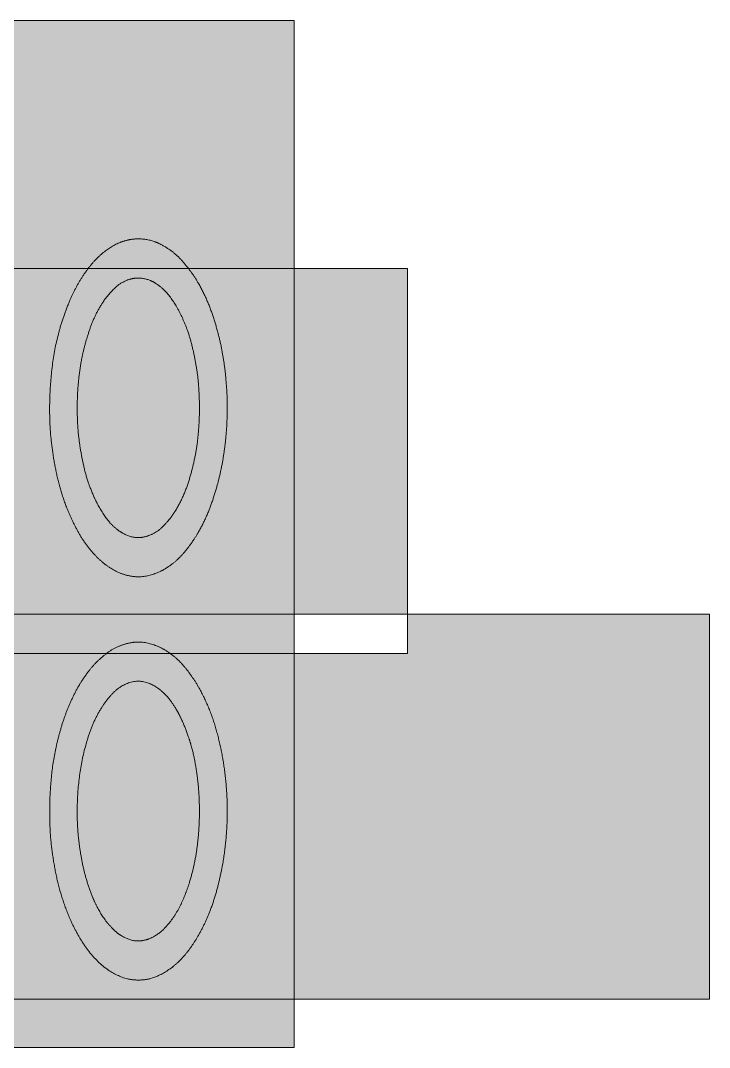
# Model space of a CAD drawing. Header units: millimetres. Extents: x 32.7 to 48.7, y 16.2 to 26.3.
# Drawn here: x 37.199 to 38.541, y 20.795 to 22.795 of the extents above; entities that cross this region are included whole.
import ezdxf

# ---------------------------------------------------------------- set-up
doc = ezdxf.new("R2010")
doc.units = ezdxf.units.MM
doc.header["$LTSCALE"] = 20
doc.layers.get('0').update_dxf_attribs({"lineweight": 5})
doc.layers.add('Smart box Ultra', color=7, linetype='Continuous', lineweight=5)

msp = doc.modelspace()

# ---------------------------------------------------------------- hatches: boundary and pattern name
at = {"linetype": 'Continuous', "lineweight": 5, "transparency": 33554687}
h = msp.add_hatch(color=256, dxfattribs=at)
h.set_gradient(color1=(255, 0, 0), color2=(255, 0, 0))
h.paths.add_polyline_path([(37.7319, 20.8884), (35.9579, 20.8884), (35.9579, 21.6384), (36.3696, 21.6384), (36.3696, 21.5617), (37.7319, 21.5617), (37.7319, 20.8884), (38.5412, 20.8884), (38.5412, 21.6384), (37.9529, 21.6384), (37.9529, 22.3117), (37.7319, 22.3117), (37.7319, 22.7946), (35.7319, 22.7946), (35.7319, 20.7946), (37.7319, 20.7946)])
h.paths.add_polyline_path([(37.7319, 21.5617), (37.7319, 21.6384), (36.3696, 21.6384), (36.3696, 22.3117), (37.7319, 22.3117), (37.7319, 21.6384), (37.9529, 21.6384), (37.9529, 21.5617)])
at = {"layer": 'Smart box Ultra', "linetype": 'Continuous', "lineweight": 0, "true_color": 0xcccccb, "transparency": 33554687}
for points in [[(37.5905, 22.1573), (37.5902, 22.1587), (37.5867, 22.1752), (37.5826, 22.1914), (37.5779, 22.2074), (37.5725, 22.2232), (37.5665, 22.2388), (37.5599, 22.2542), (37.5527, 22.2693), (37.5448, 22.2842), (37.5441, 22.2855), (37.5435, 22.2864), (37.5411, 22.2903), (37.5385, 22.2943), (37.5358, 22.2985), (37.5328, 22.3028), (37.5297, 22.3072), (37.5264, 22.3118), (37.5229, 22.3165), (37.5192, 22.3213), (37.5152, 22.3261), (37.5108, 22.3309), (37.5059, 22.3355), (37.5006, 22.3401), (37.4948, 22.3445), (37.4886, 22.3489), (37.4819, 22.3532), (37.4748, 22.3573), (37.4738, 22.3578), (37.4732, 22.3582), (37.466, 22.3615), (37.4588, 22.3643), (37.4514, 22.3665), (37.4439, 22.368), (37.4363, 22.3689), (37.4287, 22.3693), (37.4209, 22.369), (37.4131, 22.3681), (37.4124, 22.368), (37.4116, 22.3679), (37.4025, 22.3653), (37.3938, 22.3622), (37.3854, 22.3585), (37.3773, 22.3543), (37.3696, 22.3495), (37.3622, 22.3442), (37.3552, 22.3383), (37.3485, 22.3319), (37.3479, 22.3314), (37.3472, 22.3306), (37.339, 22.3213), (37.3313, 22.3117), (37.3241, 22.3019), (37.3173, 22.2918), (37.311, 22.2814), (37.3051, 22.2707), (37.2997, 22.2598), (37.2948, 22.2486), (37.2944, 22.2476), (37.2933, 22.2452), (37.2861, 22.226), (37.2797, 22.2074), (37.2742, 22.1893), (37.2694, 22.1717), (37.2655, 22.1546), (37.2624, 22.1381), (37.2601, 22.122), (37.2586, 22.1064), (37.2577, 22.0913), (37.2569, 22.0768), (37.2564, 22.0627), (37.256, 22.0491), (37.2559, 22.0361), (37.256, 22.0236), (37.2563, 22.0115), (37.2568, 22), (37.257, 21.9974), (37.2571, 21.9957), (37.2588, 21.9764), (37.2612, 21.9571), (37.2642, 21.9381), (37.268, 21.9191), (37.2724, 21.9002), (37.2775, 21.8815), (37.2832, 21.863), (37.2896, 21.8445), (37.2902, 21.8429), (37.2906, 21.8419), (37.2955, 21.8299), (37.3008, 21.8182), (37.3067, 21.8067), (37.3131, 21.7955), (37.32, 21.7847), (37.3274, 21.7741), (37.3354, 21.7638), (37.3438, 21.7539), (37.3446, 21.7531), (37.3452, 21.7525), (37.352, 21.7454), (37.3592, 21.7389), (37.3669, 21.733), (37.3749, 21.7278), (37.3832, 21.7232), (37.392, 21.7193), (37.4011, 21.7159), (37.4107, 21.7132), (37.4115, 21.7131), (37.4123, 21.7129), (37.4183, 21.712), (37.424, 21.7114), (37.4296, 21.7112), (37.4349, 21.7113), (37.44, 21.7117), (37.4448, 21.7124), (37.4495, 21.7134), (37.4539, 21.7148), (37.4581, 21.7163), (37.4621, 21.7178), (37.4659, 21.7194), (37.4696, 21.721), (37.473, 21.7226), (37.4763, 21.7243), (37.4793, 21.726), (37.4822, 21.7277), (37.4829, 21.7281), (37.4837, 21.7286), (37.4925, 21.7352), (37.501, 21.7423), (37.509, 21.7497), (37.5165, 21.7575), (37.5236, 21.7656), (37.5303, 21.7742), (37.5365, 21.7831), (37.5422, 21.7924), (37.5427, 21.7932), (37.5434, 21.7944), (37.551, 21.8086), (37.5581, 21.823), (37.5646, 21.8376), (37.5705, 21.8524), (37.5759, 21.8674), (37.5806, 21.8827), (37.5848, 21.8981), (37.5884, 21.9138), (37.5887, 21.9151), (37.5892, 21.9176), (37.5942, 21.9437), (37.5982, 21.9683), (37.6013, 21.9912), (37.6035, 22.0125), (37.6047, 22.0321), (37.6049, 22.0502), (37.6042, 22.0666), (37.6026, 22.0814), (37.6006, 22.0946), (37.5988, 22.1062), (37.5973, 22.1162), (37.596, 22.1246), (37.595, 22.1314), (37.5942, 22.1366), (37.5936, 22.1402), (37.5933, 22.1422), (37.5931, 22.1434), (37.5928, 22.1447), (37.5926, 22.146), (37.5924, 22.1473), (37.5921, 22.1487), (37.5919, 22.1501), (37.5916, 22.1516), (37.5913, 22.1531), (37.5911, 22.1545), (37.5908, 22.1556), (37.5906, 22.1566), (37.5905, 22.1574), (37.5904, 22.1579), (37.5903, 22.1582), (37.5903, 22.1583), (37.5903, 22.1582), (37.5904, 22.158), (37.5904, 22.1578), (37.5904, 22.1576), (37.5905, 22.1575), (37.5905, 22.1574), (37.5905, 22.1573), (37.5905, 22.1573), (37.5905, 22.1572), (37.5905, 22.1572), (37.5905, 22.1572), (37.5905, 22.1572), (37.5905, 22.1572), (37.5905, 22.1573), (37.5905, 22.1573), (37.5905, 22.1573)], [(37.5962, 21.3374), (37.596, 21.3391), (37.593, 21.3593), (37.5892, 21.3793), (37.5845, 21.3989), (37.5789, 21.4183), (37.5724, 21.4375), (37.5651, 21.4563), (37.5568, 21.4749), (37.5477, 21.4933), (37.5469, 21.4948), (37.5464, 21.4957), (37.5424, 21.5026), (37.5385, 21.5092), (37.5344, 21.5154), (37.5304, 21.5213), (37.5263, 21.5268), (37.5221, 21.532), (37.5179, 21.5368), (37.5137, 21.5413), (37.5095, 21.5454), (37.5054, 21.5494), (37.5013, 21.5531), (37.4972, 21.5565), (37.4932, 21.5597), (37.4893, 21.5627), (37.4854, 21.5655), (37.4816, 21.568), (37.4807, 21.5685), (37.48, 21.569), (37.477, 21.5707), (37.4738, 21.5723), (37.4705, 21.5739), (37.4669, 21.5755), (37.4632, 21.5771), (37.4592, 21.5786), (37.4551, 21.58), (37.4508, 21.5815), (37.4462, 21.5827), (37.4415, 21.5836), (37.4366, 21.5841), (37.4314, 21.5843), (37.4261, 21.5842), (37.4205, 21.5837), (37.4148, 21.5829), (37.4088, 21.5817), (37.408, 21.5815), (37.4071, 21.5813), (37.4003, 21.5793), (37.394, 21.5771), (37.3879, 21.5747), (37.3823, 21.5721), (37.377, 21.5693), (37.3721, 21.5664), (37.3676, 21.5632), (37.3634, 21.5598), (37.3595, 21.5564), (37.3558, 21.5531), (37.3523, 21.5498), (37.349, 21.5466), (37.3459, 21.5435), (37.343, 21.5405), (37.3402, 21.5375), (37.3377, 21.5346), (37.3371, 21.5339), (37.3364, 21.533), (37.3283, 21.5222), (37.3206, 21.511), (37.3135, 21.4997), (37.3069, 21.4881), (37.3007, 21.4762), (37.2951, 21.4641), (37.29, 21.4517), (37.2853, 21.4391), (37.2849, 21.4381), (37.2841, 21.4358), (37.2809, 21.4258), (37.2778, 21.4153), (37.2749, 21.4044), (37.272, 21.3929), (37.2693, 21.381), (37.2667, 21.3685), (37.2642, 21.3556), (37.2618, 21.3422), (37.2597, 21.3282), (37.258, 21.3136), (37.2568, 21.2984), (37.256, 21.2826), (37.2556, 21.2661), (37.2556, 21.2491), (37.2561, 21.2314), (37.257, 21.213), (37.2572, 21.2106), (37.2573, 21.2089), (37.2591, 21.1878), (37.2617, 21.167), (37.2652, 21.1464), (37.2695, 21.126), (37.2746, 21.1057), (37.2806, 21.0857), (37.2874, 21.0659), (37.295, 21.0462), (37.2957, 21.0446), (37.2962, 21.0435), (37.2982, 21.0391), (37.3004, 21.0344), (37.3027, 21.0296), (37.3052, 21.0247), (37.3079, 21.0195), (37.3108, 21.0142), (37.3138, 21.0088), (37.317, 21.0031), (37.3204, 20.9974), (37.3243, 20.9916), (37.3286, 20.9858), (37.3333, 20.9799), (37.3385, 20.974), (37.3441, 20.9681), (37.3501, 20.9621), (37.3565, 20.9561), (37.3573, 20.9553), (37.358, 20.9548), (37.3628, 20.9507), (37.3676, 20.947), (37.3723, 20.9436), (37.3771, 20.9406), (37.3818, 20.9379), (37.3864, 20.9356), (37.3911, 20.9336), (37.3957, 20.932), (37.4002, 20.9306), (37.4046, 20.9294), (37.4089, 20.9284), (37.413, 20.9275), (37.417, 20.9269), (37.4209, 20.9264), (37.4247, 20.9261), (37.4283, 20.9259), (37.4291, 20.9259), (37.43, 20.9259), (37.4364, 20.9263), (37.4425, 20.927), (37.4483, 20.9279), (37.4538, 20.9291), (37.459, 20.9306), (37.4639, 20.9323), (37.4685, 20.9343), (37.4728, 20.9366), (37.4769, 20.939), (37.4807, 20.9413), (37.4844, 20.9437), (37.4879, 20.946), (37.4912, 20.9483), (37.4942, 20.9506), (37.4971, 20.9529), (37.4999, 20.9552), (37.5005, 20.9557), (37.5011, 20.9563), (37.5088, 20.9639), (37.5161, 20.9717), (37.523, 20.9797), (37.5295, 20.9881), (37.5356, 20.9967), (37.5414, 21.0056), (37.5468, 21.0147), (37.5518, 21.0241), (37.5522, 21.0249), (37.5528, 21.0261), (37.5595, 21.0405), (37.5658, 21.055), (37.5714, 21.0697), (37.5766, 21.0845), (37.5812, 21.0995), (37.5853, 21.1146), (37.5888, 21.13), (37.5918, 21.1454), (37.592, 21.1468), (37.5924, 21.1487), (37.5958, 21.1693), (37.5986, 21.1886), (37.6008, 21.2066), (37.6024, 21.2234), (37.6033, 21.2389), (37.6037, 21.253), (37.6035, 21.266), (37.6027, 21.2776), (37.6016, 21.288), (37.6007, 21.2971), (37.5999, 21.3049), (37.5992, 21.3115), (37.5986, 21.3169), (37.5982, 21.321), (37.5979, 21.3238), (37.5977, 21.3254), (37.5976, 21.3264), (37.5975, 21.3274), (37.5974, 21.3284), (37.5972, 21.3295), (37.5971, 21.3306), (37.597, 21.3317), (37.5968, 21.3328), (37.5967, 21.334), (37.5965, 21.3351), (37.5964, 21.336), (37.5963, 21.3368), (37.5962, 21.3374), (37.5962, 21.3378), (37.5961, 21.338), (37.5961, 21.3381), (37.5961, 21.338), (37.5962, 21.3378), (37.5962, 21.3376), (37.5962, 21.3375), (37.5962, 21.3375), (37.5962, 21.3374), (37.5962, 21.3374), (37.5962, 21.3375), (37.5962, 21.3376), (37.5962, 21.3377), (37.5962, 21.3378), (37.5962, 21.3378), (37.5962, 21.3378), (37.5962, 21.3377), (37.5962, 21.3376), (37.5962, 21.3375)]]:
    msp.add_hatch(color=254, dxfattribs=at).paths.add_polyline_path(points)

# ---------------------------------------------------------------- linework, layer by layer
at = {"color": 7, "lineweight": 15}
for p, q in [((35.7319, 22.7946), (37.7319, 22.7946)), ((37.7319, 22.7946), (37.7319, 20.7946)), ((37.7319, 20.7946), (35.7319, 20.7946))]:
    msp.add_line(p, q, dxfattribs=at)
at = {"color": 7, "lineweight": 5, "flags": 128}
for points in [[(35.7319, 22.7946), (35.7319, 20.7946), (37.7319, 20.7946), (37.7319, 22.7946)], [(35.7319, 22.7946), (35.7319, 20.7946), (37.7319, 20.7946), (37.7319, 22.7946)], [(36.3696, 21.5617), (37.9529, 21.5617), (37.9529, 22.3117), (36.3696, 22.3117)], [(35.9579, 20.8884), (38.5412, 20.8884), (38.5412, 21.6384), (35.9579, 21.6384)]]:
    msp.add_lwpolyline(points, close=True, dxfattribs=at)
at = {"flags": 128}
for points in [[(35.7319, 22.7946), (35.7319, 20.7946), (35.7319, 20.7946), (37.7319, 20.7946), (37.7319, 20.7946), (37.7319, 22.7946), (37.7319, 22.7946), (35.7319, 22.7946), (35.7319, 22.7946), (35.7319, 22.7946)], [(35.7319, 22.7946), (35.7319, 20.7946), (37.7319, 20.7946), (37.7319, 22.7946)], [(36.3696, 21.5617), (37.9529, 21.5617), (37.9529, 21.5617), (37.9529, 22.3117), (37.9529, 22.3117), (36.3696, 22.3117), (36.3696, 22.3117), (36.3696, 21.5617), (36.3696, 21.5617), (36.3696, 21.5617)], [(35.9579, 20.8884), (38.5412, 20.8884), (38.5412, 20.8884), (38.5412, 21.6384), (38.5412, 21.6384), (35.9579, 21.6384), (35.9579, 21.6384), (35.9579, 20.8884)]]:
    msp.add_lwpolyline(points, close=True, dxfattribs=at)
at = {"color": 7, "lineweight": 15, "flags": 128}
msp.add_lwpolyline([(35.7319, 20.7946), (35.7319, 22.7946), (37.7319, 22.7946), (37.7319, 20.7946)], close=True, dxfattribs=at)
at = {"color": 240, "linetype": 'Continuous', "true_color": 0xed1f24, "transparency": 33554687}
msp.add_solid([(35.7319, 22.7946), (35.7319, 20.7946), (37.7319, 22.7946), (37.7319, 20.7946)], dxfattribs=at)
at = {"layer": 'Smart box Ultra', "color": 7, "lineweight": 15}
for points, knots in [([(37.5905, 22.1573), (37.5837, 22.1906), (37.5614, 22.2557), (37.5441, 22.2855), (37.5312, 22.3071), (37.4969, 22.3458), (37.4738, 22.3578), (37.46, 22.3655), (37.4281, 22.3707), (37.4124, 22.368), (37.3936, 22.3645), (37.361, 22.3446), (37.3479, 22.3314), (37.3302, 22.3133), (37.3041, 22.2705), (37.2944, 22.2476), (37.2695, 22.1885), (37.2532, 22.0608), (37.257, 21.9974), (37.26, 21.958), (37.2757, 21.8801), (37.2902, 21.8429), (37.3, 21.8187), (37.3263, 21.7726), (37.3446, 21.7531), (37.3578, 21.7388), (37.3917, 21.717), (37.4115, 21.7131), (37.43, 21.7091), (37.4673, 21.7182), (37.4829, 21.7281), (37.502, 21.7401), (37.5313, 21.7743), (37.5427, 21.7932), (37.5596, 21.8215), (37.5816, 21.8833), (37.5887, 21.9151), (37.6014, 21.9747), (37.6022, 22.0974), (37.5905, 22.1573)], [0, 0, 0, 0.042843, 0.085686, 0.085686, 0.116947, 0.148208, 0.148208, 0.167177, 0.186147, 0.186147, 0.208921, 0.231696, 0.231696, 0.262722, 0.293748, 0.293748, 0.37387, 0.453992, 0.453992, 0.503704, 0.553416, 0.553416, 0.586051, 0.618687, 0.618687, 0.642385, 0.666083, 0.666083, 0.688322, 0.71056, 0.71056, 0.737919, 0.765278, 0.765278, 0.806117, 0.846955, 0.846955, 0.923478, 1, 1, 1]), ([(37.5421, 21.9625), (37.5368, 21.9298), (37.517, 21.8656), (37.4991, 21.837), (37.4889, 21.8211), (37.4597, 21.7933), (37.4399, 21.789), (37.4264, 21.7857), (37.3996, 21.7942), (37.3889, 21.8023), (37.3732, 21.8144), (37.3514, 21.8471), (37.3433, 21.8645), (37.3294, 21.895), (37.3147, 21.9601), (37.3115, 21.9929), (37.3083, 22.0307), (37.3122, 22.1064), (37.3199, 22.1436), (37.3259, 22.1707), (37.3448, 22.2238), (37.3605, 22.2474), (37.3705, 22.2623), (37.3984, 22.2878), (37.417, 22.292), (37.4294, 22.2946), (37.4545, 22.2884), (37.4648, 22.2813), (37.481, 22.2698), (37.5039, 22.2376), (37.5253, 22.1927), (37.5402, 22.1333), (37.5441, 22.1034), (37.548, 22.0681), (37.5472, 21.9974), (37.5421, 21.9625)], [0, 0, 0, 0.056381, 0.112761, 0.112761, 0.144367, 0.175972, 0.175972, 0.197766, 0.21956, 0.21956, 0.251766, 0.283972, 0.283972, 0.340135, 0.396298, 0.396298, 0.460811, 0.525323, 0.525323, 0.572542, 0.619761, 0.619761, 0.649659, 0.679558, 0.679558, 0.699319, 0.71908, 0.71908, 0.750485, 0.781891, 0.832052, 0.882212, 0.882212, 0.941106, 1, 1, 1]), ([(37.5962, 21.3374), (37.5906, 21.3783), (37.5672, 21.4583), (37.5469, 21.4948), (37.5347, 21.5163), (37.5024, 21.5554), (37.4807, 21.5685), (37.4646, 21.5784), (37.4265, 21.5863), (37.408, 21.5815), (37.3864, 21.5766), (37.3508, 21.5501), (37.3371, 21.5339), (37.3194, 21.5126), (37.294, 21.4637), (37.2849, 21.4381), (37.2658, 21.3833), (37.2536, 21.2681), (37.2572, 21.2106), (37.2604, 21.168), (37.2786, 21.0841), (37.2957, 21.0446), (37.3066, 21.0198), (37.3364, 20.9736), (37.3573, 20.9553), (37.3719, 20.9425), (37.409, 20.9257), (37.4291, 20.9259), (37.4493, 20.9259), (37.4859, 20.9429), (37.5005, 20.9557), (37.517, 20.9702), (37.5423, 21.0057), (37.567, 21.0536), (37.5862, 21.1154), (37.592, 21.1468), (37.6006, 21.1939), (37.6027, 21.2899), (37.5962, 21.3374)], [0, 0, 0, 0.051341, 0.102682, 0.102682, 0.13314, 0.163598, 0.163598, 0.186112, 0.208625, 0.208625, 0.234818, 0.261012, 0.261012, 0.295227, 0.329443, 0.329443, 0.402225, 0.475008, 0.475008, 0.52913, 0.583252, 0.583252, 0.617232, 0.651211, 0.651211, 0.674935, 0.698658, 0.698658, 0.722382, 0.746105, 0.746105, 0.772917, 0.799728, 0.839777, 0.879826, 0.879826, 0.939913, 1, 1, 1]), ([(37.528, 21.1154), (37.5222, 21.0974), (37.5068, 21.0624), (37.4961, 21.0467), (37.4885, 21.0357), (37.4696, 21.0163), (37.4575, 21.0099), (37.4471, 21.0042), (37.4227, 21.0009), (37.4113, 21.0048), (37.3948, 21.0104), (37.3701, 21.0339), (37.3606, 21.0476), (37.346, 21.0696), (37.3274, 21.1191), (37.3215, 21.1446), (37.3101, 21.1956), (37.3089, 21.3005), (37.3186, 21.3517), (37.3239, 21.3781), (37.3411, 21.4296), (37.365, 21.47), (37.394, 21.5001), (37.4142, 21.506), (37.4279, 21.5098), (37.456, 21.5024), (37.467, 21.4941), (37.4825, 21.4827), (37.5043, 21.4513), (37.5123, 21.4345), (37.5303, 21.3956), (37.5464, 21.3117), (37.5474, 21.2695), (37.5485, 21.2306), (37.5395, 21.1527), (37.528, 21.1154)], [0, 0, 0, 0.026801, 0.053603, 0.053603, 0.072394, 0.091184, 0.091184, 0.107587, 0.12399, 0.12399, 0.147629, 0.171267, 0.171267, 0.208981, 0.246694, 0.246694, 0.32177, 0.396846, 0.396846, 0.435495, 0.474145, 0.512795, 0.551444, 0.551444, 0.577646, 0.603848, 0.603848, 0.640476, 0.677104, 0.677104, 0.76115, 0.845196, 0.845196, 0.922598, 1, 1, 1])]:
    msp.add_open_spline(points, degree=2, knots=knots, dxfattribs=at)
at = {"layer": 'Smart box Ultra', "color": 7, "lineweight": 5}
for points, knots in [([(37.5905, 22.1573), (37.5837, 22.1906), (37.5614, 22.2557), (37.5441, 22.2855), (37.5312, 22.3071), (37.4969, 22.3458), (37.4738, 22.3578), (37.46, 22.3655), (37.4281, 22.3707), (37.4124, 22.368), (37.3936, 22.3645), (37.361, 22.3446), (37.3479, 22.3314), (37.3302, 22.3133), (37.3041, 22.2705), (37.2944, 22.2476), (37.2695, 22.1885), (37.2532, 22.0608), (37.257, 21.9974), (37.26, 21.958), (37.2757, 21.8801), (37.2902, 21.8429), (37.3, 21.8187), (37.3263, 21.7726), (37.3446, 21.7531), (37.3578, 21.7388), (37.3917, 21.717), (37.4115, 21.7131), (37.43, 21.7091), (37.4673, 21.7182), (37.4829, 21.7281), (37.502, 21.7401), (37.5313, 21.7743), (37.5427, 21.7932), (37.5596, 21.8215), (37.5816, 21.8833), (37.5887, 21.9151), (37.6014, 21.9747), (37.6022, 22.0974), (37.5905, 22.1573)], [0, 0, 0, 0.042843, 0.085686, 0.085686, 0.116947, 0.148208, 0.148208, 0.167177, 0.186147, 0.186147, 0.208921, 0.231696, 0.231696, 0.262722, 0.293748, 0.293748, 0.37387, 0.453992, 0.453992, 0.503704, 0.553416, 0.553416, 0.586051, 0.618687, 0.618687, 0.642385, 0.666083, 0.666083, 0.688322, 0.71056, 0.71056, 0.737919, 0.765278, 0.765278, 0.806117, 0.846955, 0.846955, 0.923478, 1, 1, 1]), ([(37.5421, 21.9625), (37.5368, 21.9298), (37.517, 21.8656), (37.4991, 21.837), (37.4889, 21.8211), (37.4597, 21.7933), (37.4399, 21.789), (37.4264, 21.7857), (37.3996, 21.7942), (37.3889, 21.8023), (37.3732, 21.8144), (37.3514, 21.8471), (37.3433, 21.8645), (37.3294, 21.895), (37.3147, 21.9601), (37.3115, 21.9929), (37.3083, 22.0307), (37.3122, 22.1064), (37.3199, 22.1436), (37.3259, 22.1707), (37.3448, 22.2238), (37.3605, 22.2474), (37.3705, 22.2623), (37.3984, 22.2878), (37.417, 22.292), (37.4294, 22.2946), (37.4545, 22.2884), (37.4648, 22.2813), (37.481, 22.2698), (37.5039, 22.2376), (37.5253, 22.1927), (37.5402, 22.1333), (37.5441, 22.1034), (37.548, 22.0681), (37.5472, 21.9974), (37.5421, 21.9625)], [0, 0, 0, 0.056381, 0.112761, 0.112761, 0.144367, 0.175972, 0.175972, 0.197766, 0.21956, 0.21956, 0.251766, 0.283972, 0.283972, 0.340135, 0.396298, 0.396298, 0.460811, 0.525323, 0.525323, 0.572542, 0.619761, 0.619761, 0.649659, 0.679558, 0.679558, 0.699319, 0.71908, 0.71908, 0.750485, 0.781891, 0.832052, 0.882212, 0.882212, 0.941106, 1, 1, 1]), ([(37.5962, 21.3374), (37.5906, 21.3783), (37.5672, 21.4583), (37.5469, 21.4948), (37.5347, 21.5163), (37.5024, 21.5554), (37.4807, 21.5685), (37.4646, 21.5784), (37.4265, 21.5863), (37.408, 21.5815), (37.3864, 21.5766), (37.3508, 21.5501), (37.3371, 21.5339), (37.3194, 21.5126), (37.294, 21.4637), (37.2849, 21.4381), (37.2658, 21.3833), (37.2536, 21.2681), (37.2572, 21.2106), (37.2604, 21.168), (37.2786, 21.0841), (37.2957, 21.0446), (37.3066, 21.0198), (37.3364, 20.9736), (37.3573, 20.9553), (37.3719, 20.9425), (37.409, 20.9257), (37.4291, 20.9259), (37.4493, 20.9259), (37.4859, 20.9429), (37.5005, 20.9557), (37.517, 20.9702), (37.5423, 21.0057), (37.567, 21.0536), (37.5862, 21.1154), (37.592, 21.1468), (37.6006, 21.1939), (37.6027, 21.2899), (37.5962, 21.3374)], [0, 0, 0, 0.051341, 0.102682, 0.102682, 0.13314, 0.163598, 0.163598, 0.186112, 0.208625, 0.208625, 0.234818, 0.261012, 0.261012, 0.295227, 0.329443, 0.329443, 0.402225, 0.475008, 0.475008, 0.52913, 0.583252, 0.583252, 0.617232, 0.651211, 0.651211, 0.674935, 0.698658, 0.698658, 0.722382, 0.746105, 0.746105, 0.772917, 0.799728, 0.839777, 0.879826, 0.879826, 0.939913, 1, 1, 1]), ([(37.528, 21.1154), (37.5222, 21.0974), (37.5068, 21.0624), (37.4961, 21.0467), (37.4885, 21.0357), (37.4696, 21.0163), (37.4575, 21.0099), (37.4471, 21.0042), (37.4227, 21.0009), (37.4113, 21.0048), (37.3948, 21.0104), (37.3701, 21.0339), (37.3606, 21.0476), (37.346, 21.0696), (37.3274, 21.1191), (37.3215, 21.1446), (37.3101, 21.1956), (37.3089, 21.3005), (37.3186, 21.3517), (37.3239, 21.3781), (37.3411, 21.4296), (37.365, 21.47), (37.394, 21.5001), (37.4142, 21.506), (37.4279, 21.5098), (37.456, 21.5024), (37.467, 21.4941), (37.4825, 21.4827), (37.5043, 21.4513), (37.5123, 21.4345), (37.5303, 21.3956), (37.5464, 21.3117), (37.5474, 21.2695), (37.5485, 21.2306), (37.5395, 21.1527), (37.528, 21.1154)], [0, 0, 0, 0.026801, 0.053603, 0.053603, 0.072394, 0.091184, 0.091184, 0.107587, 0.12399, 0.12399, 0.147629, 0.171267, 0.171267, 0.208981, 0.246694, 0.246694, 0.32177, 0.396846, 0.396846, 0.435495, 0.474145, 0.512795, 0.551444, 0.551444, 0.577646, 0.603848, 0.603848, 0.640476, 0.677104, 0.677104, 0.76115, 0.845196, 0.845196, 0.922598, 1, 1, 1])]:
    msp.add_open_spline(points, degree=2, knots=knots, dxfattribs=at)
at = {"layer": 'Smart box Ultra'}
for points, knots in [([(37.5905, 22.1573), (37.5837, 22.1906), (37.5614, 22.2557), (37.5441, 22.2855), (37.5312, 22.3071), (37.4969, 22.3458), (37.4738, 22.3578), (37.46, 22.3655), (37.4281, 22.3707), (37.4124, 22.368), (37.3936, 22.3645), (37.361, 22.3446), (37.3479, 22.3314), (37.3302, 22.3133), (37.3041, 22.2705), (37.2944, 22.2476), (37.2695, 22.1885), (37.2532, 22.0608), (37.257, 21.9974), (37.26, 21.958), (37.2757, 21.8801), (37.2902, 21.8429), (37.3, 21.8187), (37.3263, 21.7726), (37.3446, 21.7531), (37.3578, 21.7388), (37.3917, 21.717), (37.4115, 21.7131), (37.43, 21.7091), (37.4673, 21.7182), (37.4829, 21.7281), (37.502, 21.7401), (37.5313, 21.7743), (37.5427, 21.7932), (37.5596, 21.8215), (37.5816, 21.8833), (37.5887, 21.9151), (37.6014, 21.9747), (37.6022, 22.0974), (37.5905, 22.1573)], [0, 0, 0, 0.042843, 0.085686, 0.085686, 0.116947, 0.148208, 0.148208, 0.167177, 0.186147, 0.186147, 0.208921, 0.231696, 0.231696, 0.262722, 0.293748, 0.293748, 0.37387, 0.453992, 0.453992, 0.503704, 0.553416, 0.553416, 0.586051, 0.618687, 0.618687, 0.642385, 0.666083, 0.666083, 0.688322, 0.71056, 0.71056, 0.737919, 0.765278, 0.765278, 0.806117, 0.846955, 0.846955, 0.923478, 1, 1, 1]), ([(37.5421, 21.9625), (37.5368, 21.9298), (37.517, 21.8656), (37.4991, 21.837), (37.4889, 21.8211), (37.4597, 21.7933), (37.4399, 21.789), (37.4264, 21.7857), (37.3996, 21.7942), (37.3889, 21.8023), (37.3732, 21.8144), (37.3514, 21.8471), (37.3433, 21.8645), (37.3294, 21.895), (37.3147, 21.9601), (37.3115, 21.9929), (37.3083, 22.0307), (37.3122, 22.1064), (37.3199, 22.1436), (37.3259, 22.1707), (37.3448, 22.2238), (37.3605, 22.2474), (37.3705, 22.2623), (37.3984, 22.2878), (37.417, 22.292), (37.4294, 22.2946), (37.4545, 22.2884), (37.4648, 22.2813), (37.481, 22.2698), (37.5039, 22.2376), (37.5253, 22.1927), (37.5402, 22.1333), (37.5441, 22.1034), (37.548, 22.0681), (37.5472, 21.9974), (37.5421, 21.9625)], [0, 0, 0, 0.056381, 0.112761, 0.112761, 0.144367, 0.175972, 0.175972, 0.197766, 0.21956, 0.21956, 0.251766, 0.283972, 0.283972, 0.340135, 0.396298, 0.396298, 0.460811, 0.525323, 0.525323, 0.572542, 0.619761, 0.619761, 0.649659, 0.679558, 0.679558, 0.699319, 0.71908, 0.71908, 0.750485, 0.781891, 0.832052, 0.882212, 0.882212, 0.941106, 1, 1, 1]), ([(37.5962, 21.3374), (37.5906, 21.3783), (37.5672, 21.4583), (37.5469, 21.4948), (37.5347, 21.5163), (37.5024, 21.5554), (37.4807, 21.5685), (37.4646, 21.5784), (37.4265, 21.5863), (37.408, 21.5815), (37.3864, 21.5766), (37.3508, 21.5501), (37.3371, 21.5339), (37.3194, 21.5126), (37.294, 21.4637), (37.2849, 21.4381), (37.2658, 21.3833), (37.2536, 21.2681), (37.2572, 21.2106), (37.2604, 21.168), (37.2786, 21.0841), (37.2957, 21.0446), (37.3066, 21.0198), (37.3364, 20.9736), (37.3573, 20.9553), (37.3719, 20.9425), (37.409, 20.9257), (37.4291, 20.9259), (37.4493, 20.9259), (37.4859, 20.9429), (37.5005, 20.9557), (37.517, 20.9702), (37.5423, 21.0057), (37.567, 21.0536), (37.5862, 21.1154), (37.592, 21.1468), (37.6006, 21.1939), (37.6027, 21.2899), (37.5962, 21.3374)], [0, 0, 0, 0.051341, 0.102682, 0.102682, 0.13314, 0.163598, 0.163598, 0.186112, 0.208625, 0.208625, 0.234818, 0.261012, 0.261012, 0.295227, 0.329443, 0.329443, 0.402225, 0.475008, 0.475008, 0.52913, 0.583252, 0.583252, 0.617232, 0.651211, 0.651211, 0.674935, 0.698658, 0.698658, 0.722382, 0.746105, 0.746105, 0.772917, 0.799728, 0.839777, 0.879826, 0.879826, 0.939913, 1, 1, 1]), ([(37.528, 21.1154), (37.5222, 21.0974), (37.5068, 21.0624), (37.4961, 21.0467), (37.4885, 21.0357), (37.4696, 21.0163), (37.4575, 21.0099), (37.4471, 21.0042), (37.4227, 21.0009), (37.4113, 21.0048), (37.3948, 21.0104), (37.3701, 21.0339), (37.3606, 21.0476), (37.346, 21.0696), (37.3274, 21.1191), (37.3215, 21.1446), (37.3101, 21.1956), (37.3089, 21.3005), (37.3186, 21.3517), (37.3239, 21.3781), (37.3411, 21.4296), (37.365, 21.47), (37.394, 21.5001), (37.4142, 21.506), (37.4279, 21.5098), (37.456, 21.5024), (37.467, 21.4941), (37.4825, 21.4827), (37.5043, 21.4513), (37.5123, 21.4345), (37.5303, 21.3956), (37.5464, 21.3117), (37.5474, 21.2695), (37.5485, 21.2306), (37.5395, 21.1527), (37.528, 21.1154)], [0, 0, 0, 0.026801, 0.053603, 0.053603, 0.072394, 0.091184, 0.091184, 0.107587, 0.12399, 0.12399, 0.147629, 0.171267, 0.171267, 0.208981, 0.246694, 0.246694, 0.32177, 0.396846, 0.396846, 0.435495, 0.474145, 0.512795, 0.551444, 0.551444, 0.577646, 0.603848, 0.603848, 0.640476, 0.677104, 0.677104, 0.76115, 0.845196, 0.845196, 0.922598, 1, 1, 1])]:
    msp.add_open_spline(points, degree=2, knots=knots, dxfattribs=at)

doc.saveas('drawing.dxf')
